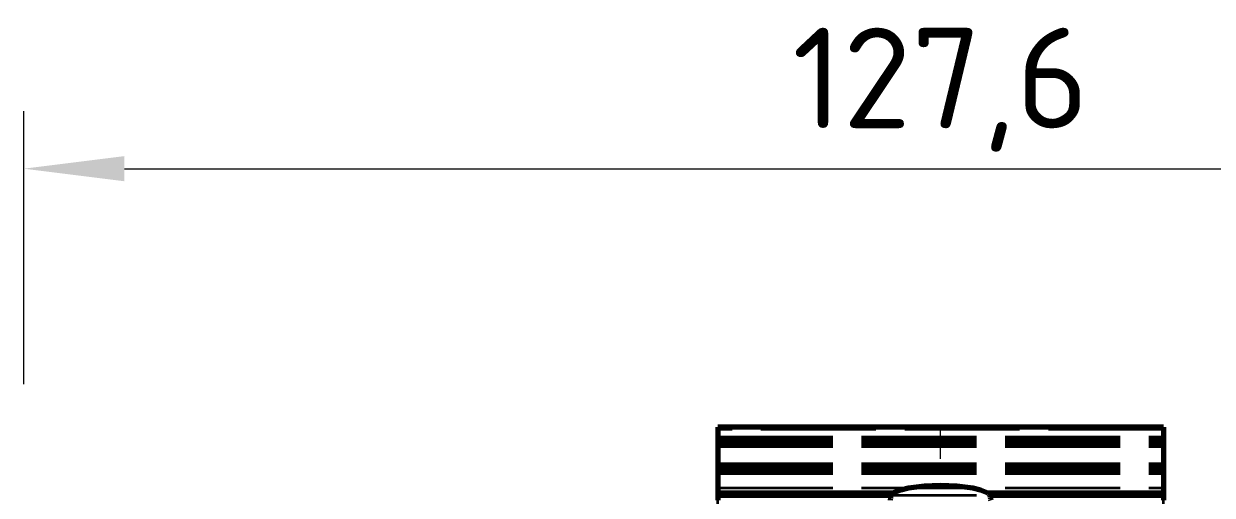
# Model space of a CAD drawing. Header units: millimetres. Extents: x 0 to 2382, y 0 to 420.
# Drawn here: x 283.4 to 324.75, y 350.35 to 366.76 of the extents above; entities that cross this region are included whole.
import ezdxf

# ---------------------------------------------------------------- set-up
doc = ezdxf.new("R2010")
doc.units = ezdxf.units.MM
doc.linetypes.add('IRAM-E-TRAZOS', pattern=[5, 4, -1])
doc.linetypes.add('IRAM-F-TRAZO-PUNTO', pattern=[20, 15, -2, 1, -2])
for name, color, linetype, lineweight in [('01-VISIBLE', 7, 'CONTINUOUS', 70), ('02-OCULTA', 4, 'IRAM-E-TRAZOS', 35), ('03-EJE', 1, 'IRAM-F-TRAZO-PUNTO', 18), ('04-COTA', 3, 'CONTINUOUS', 18)]:
    doc.layers.add(name, color=color, linetype=linetype, lineweight=lineweight)
doc.styles.add('ISO3098', font='isocpeur.ttf')
doc.dimstyles.new('FLAMA-IRAM', dxfattribs={"dimtxt": 3.5, "dimasz": 3.5, "dimexe": 2, "dimexo": 1.5, "dimgap": 1, "dimtad": 1, "dimdec": 1, "dimtxsty": 'ISO3098', "dimblk": 'IRAM_FLECHA', "dimblk1": 'IRAM_FLECHA', "dimblk2": 'IRAM_FLECHA', "dimcen": 2.5, "dimclrd": 256, "dimclre": 256, "dimclrt": 256, "dimazin": 3, "dimtfac": 1, "dimtmove": 0, "dimatfit": 3, "dimlwd": 18, "dimlwe": 18})

# ---------------------------------------------------------------- blocks, each defined once
blk = doc.blocks.new('IRAM_FLECHA')
blk.add_solid([(0, 0), (-1, 0.125), (-1, -0.125)])

msp = doc.modelspace()

# ---------------------------------------------------------------- linework, layer by layer
at = {"layer": '01-VISIBLE'}
for p, q in [((323.055, 352.718), (307.555, 352.718)), ((307.555, 352.718), (307.555, 350.433)), ((323.055, 352.718), (323.055, 350.433)), ((307.555, 350.433), (313.659, 350.433)), ((307.555, 350.433), (307.555, 350.348)), ((307.555, 350.348), (307.555, 350.178)), ((307.555, 350.348), (313.588, 350.348)), ((316.951, 350.433), (323.055, 350.433)), ((317.022, 350.348), (323.055, 350.348)), ((323.055, 350.433), (323.055, 350.348)), ((323.055, 350.348), (323.055, 350.178))]:
    msp.add_line(p, q, dxfattribs=at)
for points in [[(313.659, 350.433), (313.918, 350.539), (314.19, 350.604), (314.467, 350.646), (314.745, 350.674), (315.025, 350.689), (315.305, 350.695)], [(315.305, 350.695), (315.585, 350.689), (315.865, 350.674), (316.143, 350.646), (316.42, 350.604), (316.692, 350.539), (316.951, 350.433)], [(313.563, 350.178), (313.566, 350.206), (313.57, 350.235), (313.574, 350.263), (313.578, 350.291), (313.583, 350.32), (313.588, 350.348)], [(313.588, 350.348), (313.598, 350.363), (313.609, 350.378), (313.621, 350.393), (313.633, 350.407), (313.646, 350.42), (313.659, 350.433)], [(316.951, 350.433), (316.964, 350.42), (316.977, 350.407), (316.989, 350.393), (317.001, 350.378), (317.012, 350.363), (317.022, 350.348)], [(317.022, 350.348), (317.027, 350.32), (317.032, 350.291), (317.036, 350.263), (317.04, 350.235), (317.044, 350.206), (317.047, 350.178)]]:
    msp.add_lwpolyline(points, dxfattribs=at)
at = {"layer": '02-OCULTA'}
for p, q in [((323.055, 352.718), (307.555, 352.718)), ((307.555, 352.633), (307.555, 352.718)), ((323.055, 352.633), (323.055, 352.718)), ((307.555, 352.378), (307.555, 352.633)), ((323.055, 352.633), (307.555, 352.633)), ((307.555, 352.298), (307.555, 352.378)), ((307.555, 352.378), (323.055, 352.378)), ((323.055, 352.378), (323.055, 352.633)), ((323.055, 352.298), (323.055, 352.378)), ((307.555, 352.213), (307.555, 352.298)), ((307.555, 352.298), (323.055, 352.298)), ((307.555, 352.298), (323.055, 352.298)), ((307.555, 352.128), (307.555, 352.213)), ((307.555, 352.213), (323.055, 352.213)), ((307.555, 352.213), (323.055, 352.213)), ((307.555, 352.043), (307.555, 352.128)), ((307.555, 352.128), (323.055, 352.128)), ((307.555, 352.128), (323.055, 352.128)), ((307.555, 351.448), (307.555, 352.043)), ((307.555, 352.043), (323.055, 352.043)), ((323.055, 352.213), (323.055, 352.298)), ((323.055, 352.128), (323.055, 352.213)), ((323.055, 352.043), (323.055, 352.128)), ((323.055, 351.448), (323.055, 352.043)), ((307.555, 351.363), (307.555, 351.448)), ((307.555, 351.448), (323.055, 351.448)), ((307.555, 351.278), (307.555, 351.363)), ((307.555, 351.363), (323.055, 351.363)), ((307.555, 351.363), (323.055, 351.363)), ((307.555, 351.193), (307.555, 351.278)), ((307.555, 351.278), (323.055, 351.278)), ((307.555, 351.278), (323.055, 351.278)), ((307.555, 351.108), (307.555, 351.193)), ((307.555, 351.193), (323.055, 351.193)), ((307.555, 351.193), (323.055, 351.193)), ((307.555, 350.603), (307.555, 351.108)), ((307.555, 351.108), (323.055, 351.108)), ((323.055, 351.363), (323.055, 351.448)), ((323.055, 351.278), (323.055, 351.363)), ((323.055, 351.193), (323.055, 351.278)), ((323.055, 351.108), (323.055, 351.193)), ((323.055, 350.603), (323.055, 351.108)), ((307.555, 350.348), (307.555, 350.603)), ((307.555, 350.603), (323.055, 350.603)), ((307.555, 349.038), (307.555, 350.348)), ((307.555, 350.348), (323.055, 350.348)), ((323.055, 350.348), (323.055, 350.603)), ((323.055, 349.038), (323.055, 350.348))]:
    msp.add_line(p, q, dxfattribs=at)
at = {"layer": '03-EJE'}
msp.add_line((315.305, 174.613), (315.305, 354.218), dxfattribs=at)

# ---------------------------------------------------------------- dimensions: what is measured, and where the dimension line sits
at = {"layer": '04-COTA'}
msp.add_linear_dim(base=(283.405, 361.718), p1=(283.405, 352.718), p2=(347.205, 352.718), dimstyle='FLAMA-IRAM', override={"dimlfac": 2}, dxfattribs=at).render()

doc.saveas('drawing.dxf')
